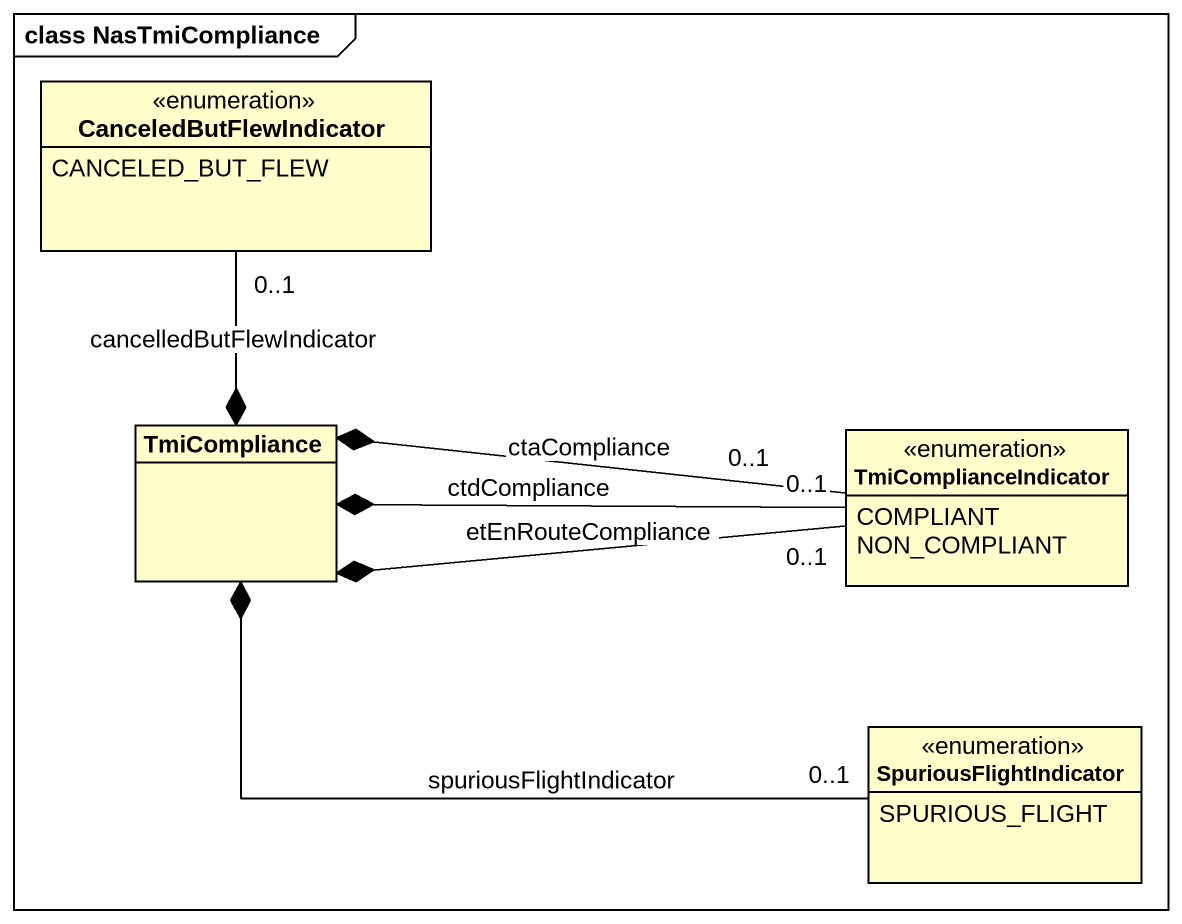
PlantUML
@startuml
mainframe class NasTmiCompliance
hide circle
hide empty members
enum CanceledButFlewIndicator {
  CANCELED_BUT_FLEW
}
class TmiCompliance
enum TmiComplianceIndicator {
  COMPLIANT
  NON_COMPLIANT
}
enum SpuriousFlightIndicator {
  SPURIOUS_FLIGHT
}
TmiCompliance *-up- "0..1" CanceledButFlewIndicator : cancelledButFlewIndicator
TmiCompliance *-right- "0..1" TmiComplianceIndicator : etEnRouteCompliance
TmiCompliance *-right- "0..1" TmiComplianceIndicator : ctdCompliance
TmiCompliance *-right- "0..1" TmiComplianceIndicator : ctaCompliance
TmiCompliance *-right- "0..1" SpuriousFlightIndicator : spuriousFlightIndicator
@enduml
